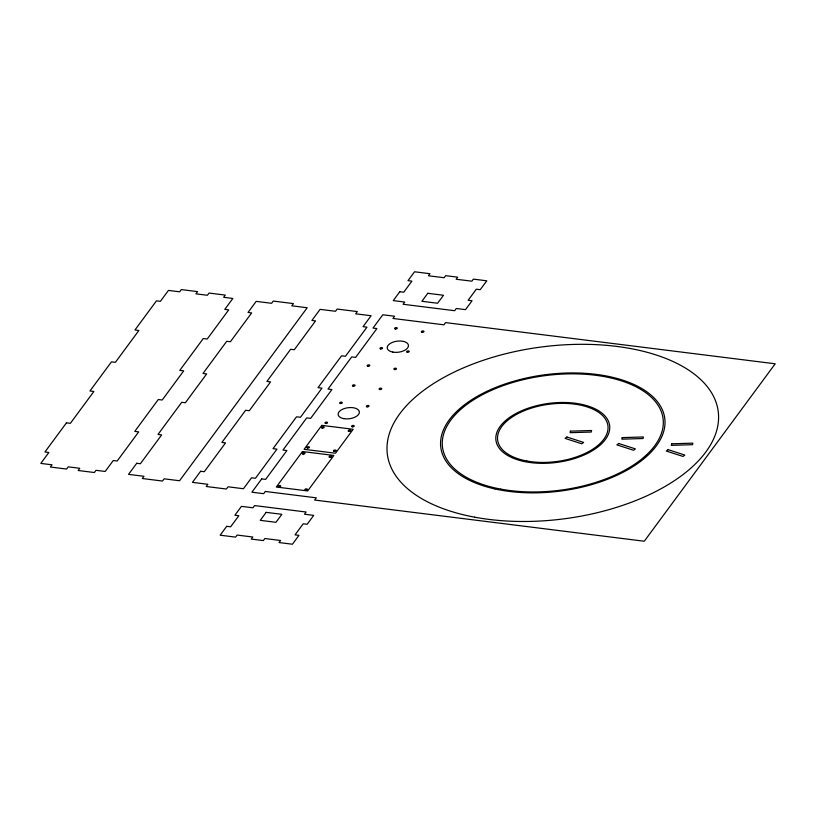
<?xml version="1.0" encoding="UTF-8"?>
<svg xmlns="http://www.w3.org/2000/svg" width="816" height="816" viewBox="0 0 816 816"><rect width="100%" height="100%" fill="white"/><g stroke="black" fill="none" stroke-linecap="round" stroke-linejoin="round"><path stroke-width="1.22" d="M570.415 431.154L570.068 432.704L591.274 432.041L591.62 430.491L570.415 431.154M622.21 437.621L621.863 439.181L643.069 438.518L643.416 436.958L622.21 437.621M671.65 443.802L671.303 445.363L692.509 444.689L692.855 443.139L671.65 443.802M66.453 422.841L44.941 451.982L48.868 452.472L40.8 463.406L52.02 464.814L50.388 467.027L66.626 469.057L68.269 466.844L79.764 468.282L78.132 470.495L94.37 472.525L96.013 470.312L105.203 471.454L113.271 460.52L117.198 461.009L138.7 431.868L134.783 431.378L158.284 399.524L162.2 400.013L183.712 370.872L179.785 370.382L203.286 338.528L207.213 339.028L228.715 309.876L224.788 309.386L232.856 298.452L223.666 297.299L225.298 295.086L209.049 293.056L207.417 295.27L195.922 293.842L197.554 291.618L181.315 289.588L179.673 291.812L168.453 290.404L160.385 301.339L156.458 300.849L134.956 329.99L138.883 330.49L115.382 362.335L111.455 361.845L89.954 390.986L93.871 391.476L70.37 423.331L66.453 422.841M136.731 463.284L128.54 474.371L143.963 476.299L142.331 478.523L162.496 481.042L164.138 478.819L179.551 480.746L307.204 307.744L291.791 305.816L293.423 303.593L273.258 301.073L271.616 303.297L256.193 301.369L248.013 312.457L251.665 312.916L230.387 341.751L226.736 341.292L203.011 373.453L206.662 373.912L185.385 402.747L181.733 402.288L157.998 434.449L161.65 434.908L140.372 463.743L136.731 463.284M200.624 471.271L192.443 482.358L207.866 484.286L206.224 486.499L226.399 489.019L228.031 486.805L243.454 488.733L251.522 477.799L255.449 478.288L276.95 449.137L273.023 448.647L296.524 416.803L300.451 417.292L321.953 388.151L318.036 387.651L341.537 355.807L345.454 356.296L366.965 327.155L363.038 326.665L371.107 315.731L355.684 313.803L357.326 311.579L337.151 309.06L335.519 311.284L320.096 309.356L311.916 320.443L315.557 320.902L294.29 349.738L290.639 349.279L266.903 381.439L270.555 381.898L249.278 410.723L245.636 410.275L221.901 442.435L225.553 442.894L204.275 471.719L200.624 471.271M226.715 526.32L220.167 535.194L235.589 537.122L237.109 535.061L252.807 537.02L251.287 539.08L263.333 540.59L264.853 538.519L280.551 540.488L279.031 542.548L292.424 544.221L298.972 535.347L295.045 534.857L303.226 523.77L307.153 524.26L313.701 515.386L304.501 514.233L306.133 512.02L254.582 505.573L252.94 507.797L241.444 506.359L234.896 515.233L238.823 515.722L230.642 526.81L226.715 526.32M261.701 478.9L251.889 492.211L263.66 493.68L265.292 491.456L316.302 497.831L314.67 500.055L644.273 541.232L775.2 363.793L445.597 322.606L443.955 324.829L392.945 318.454L394.587 316.241L382.806 314.762L372.994 328.073L376.91 328.562L355.643 357.398L351.716 356.908L327.981 389.069L331.908 389.558L310.631 418.394L306.714 417.904L282.979 450.065L286.906 450.554L265.628 479.39L261.701 478.9M399.799 291.74L393.251 300.614L404.746 302.053L403.114 304.266L454.675 310.712L456.307 308.489L465.508 309.641L472.056 300.767L468.129 300.278L476.309 289.19L480.236 289.68L486.785 280.806L473.382 279.133L471.862 281.194L456.164 279.235L457.694 277.175L445.648 275.665L444.118 277.726L428.431 275.767L429.95 273.707L414.528 271.779L407.98 280.653L411.907 281.143L403.726 292.23L399.799 291.74M302.471 451.534L276.287 487.019L307.673 490.936L333.856 455.45L302.471 451.534M321.779 425.36L304.103 449.31L335.498 453.237L353.175 429.277L321.779 425.36M266.159 512.356L260.273 520.343L275.961 522.301L281.857 514.315L266.159 512.356M427.788 293.301L421.903 301.288L437.59 303.246L443.486 295.259L427.788 293.301M566.885 437.019L565.07 438.396L581.798 443.792L583.613 442.425L566.885 437.019M618.681 443.486L616.865 444.863L633.593 450.269L635.409 448.892L618.681 443.486M668.12 449.667L666.305 451.044L683.033 456.44L684.848 455.073L668.12 449.667M352.308 426.799A1.326 0.694 -7.4 0 0 354.246 425.972A1.326 0.694 -7.4 0 0 352.237 425.605A1.326 0.694 -7.4 0 0 352.308 426.799M367.853 366.241A1.326 0.694 -7.4 0 0 369.791 365.415A1.326 0.694 -7.4 0 0 367.771 365.048A1.326 0.694 -7.4 0 0 367.853 366.241M394.536 369.566A1.326 0.694 -7.4 0 0 396.474 368.75A1.326 0.694 -7.4 0 0 394.454 368.373A1.326 0.694 -7.4 0 0 394.536 369.566M353.124 386.203A1.326 0.694 -7.4 0 0 355.062 385.376A1.326 0.694 -7.4 0 0 353.042 385.009A1.326 0.694 -7.4 0 0 353.124 386.203M379.807 389.528A1.326 0.694 -7.4 0 0 381.745 388.712A1.326 0.694 -7.4 0 0 379.726 388.334A1.326 0.694 -7.4 0 0 379.807 389.528M395.342 328.97A1.326 0.694 -7.4 0 0 397.28 328.154A1.326 0.694 -7.4 0 0 395.27 327.777A1.326 0.694 -7.4 0 0 395.342 328.97M422.025 332.306A1.326 0.694 -7.4 0 0 423.963 331.49A1.326 0.694 -7.4 0 0 421.954 331.112A1.326 0.694 -7.4 0 0 422.025 332.306M380.613 348.932A1.326 0.694 -7.4 0 0 382.551 348.116A1.326 0.694 -7.4 0 0 380.542 347.738A1.326 0.694 -7.4 0 0 380.613 348.932M407.296 352.267A1.326 0.694 -7.4 0 0 409.234 351.451A1.326 0.694 -7.4 0 0 407.225 351.074A1.326 0.694 -7.4 0 0 407.296 352.267M340.354 403.502A1.326 0.694 -7.4 0 0 342.292 402.686A1.326 0.694 -7.4 0 0 340.282 402.308A1.326 0.694 -7.4 0 0 340.354 403.502M367.037 406.837A1.326 0.694 -7.4 0 0 368.975 406.011A1.326 0.694 -7.4 0 0 366.965 405.644A1.326 0.694 -7.4 0 0 367.037 406.837M325.625 423.463A1.326 0.694 -7.4 0 0 327.563 422.647A1.326 0.694 -7.4 0 0 325.553 422.27A1.326 0.694 -7.4 0 0 325.625 423.463M322.208 428.094A1.326 0.694 -7.4 0 0 324.146 427.278A1.326 0.694 -7.4 0 0 322.126 426.901A1.326 0.694 -7.4 0 0 322.208 428.094M348.891 431.429A1.326 0.694 -7.4 0 0 350.829 430.613A1.326 0.694 -7.4 0 0 348.809 430.236A1.326 0.694 -7.4 0 0 348.891 431.429M307.479 448.055A1.326 0.694 -7.4 0 0 309.417 447.239A1.326 0.694 -7.4 0 0 307.397 446.862A1.326 0.694 -7.4 0 0 307.479 448.055M334.162 451.391A1.326 0.694 -7.4 0 0 336.1 450.575A1.326 0.694 -7.4 0 0 334.081 450.197A1.326 0.694 -7.4 0 0 334.162 451.391M303.042 454.073A1.326 0.694 -7.4 0 0 304.98 453.247A1.326 0.694 -7.4 0 0 302.96 452.88A1.326 0.694 -7.4 0 0 303.042 454.073M278.817 486.897A1.326 0.694 -7.4 0 0 280.755 486.081A1.326 0.694 -7.4 0 0 278.746 485.704A1.326 0.694 -7.4 0 0 278.817 486.897M329.725 457.399A1.326 0.694 -7.4 0 0 331.663 456.583A1.326 0.694 -7.4 0 0 329.644 456.215A1.326 0.694 -7.4 0 0 329.725 457.399M305.5 490.232A1.326 0.694 -7.4 0 0 307.438 489.416A1.326 0.694 -7.4 0 0 305.429 489.039A1.326 0.694 -7.4 0 0 305.5 490.232M343.73 418.628A10.69 5.559 -7.4 0 0 359.356 412.029A10.69 5.559 -7.4 0 0 343.118 409.01A10.69 5.559 -7.4 0 0 343.73 418.628M392.822 352.084A10.69 5.559 -7.4 0 0 408.459 345.494A10.69 5.559 -7.4 0 0 392.21 342.465A10.69 5.559 -7.4 0 0 392.822 352.084M500.728 489.1A111.211 57.783 -7.4 0 0 663.255 420.536A111.211 57.783 -7.4 0 0 494.363 389.069A111.211 57.783 -7.4 0 0 500.728 489.1M523.403 461.346A57.314 29.774 -7.4 0 0 609.746 428.074A57.314 29.774 -7.4 0 0 525.198 409.295A57.314 29.774 -7.4 0 0 523.403 461.346M494.904 488.937A112.924 58.67 -7.4 0 0 664.999 423.382A112.924 58.67 -7.4 0 0 498.433 386.386A112.924 58.67 -7.4 0 0 494.904 488.937M474.698 517.191A166.821 86.669 -7.4 0 0 718.498 414.365A166.821 86.669 -7.4 0 0 465.151 367.149A166.821 86.669 -7.4 0 0 474.698 517.191M526.759 460.999A55.61 28.886 -7.4 0 0 608.022 426.717A55.61 28.886 -7.4 0 0 523.566 410.989A55.61 28.886 -7.4 0 0 526.759 460.999"/></g></svg>
